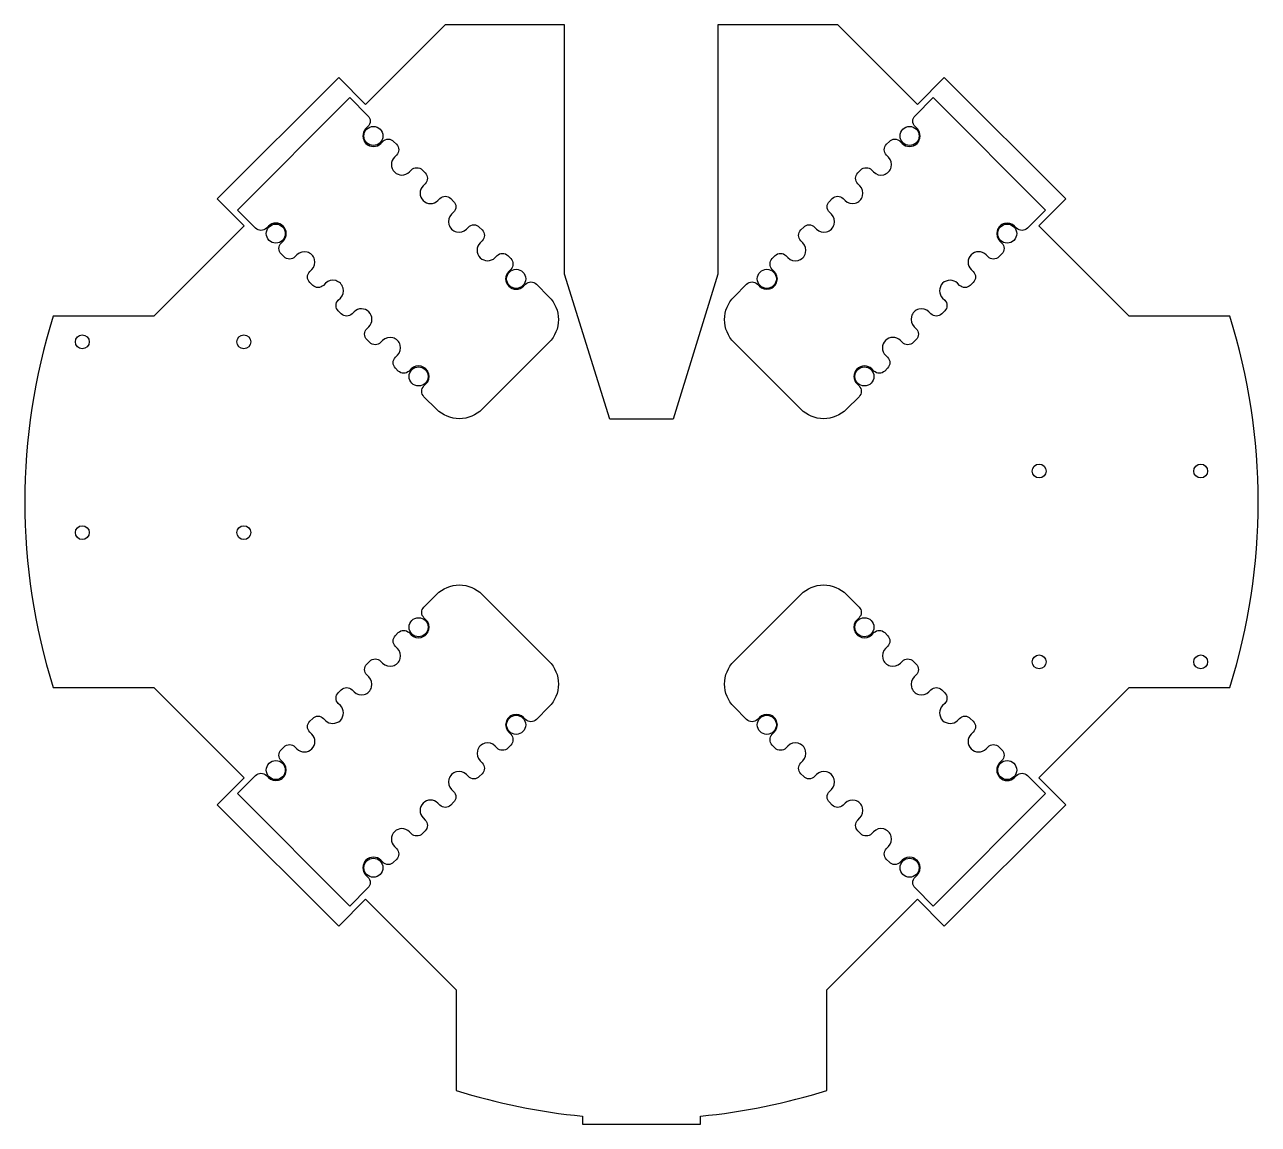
# Model space of a CAD drawing. Header units: millimetres. Extents: x -97 to 97, y -98 to 75.
import ezdxf

# ---------------------------------------------------------------- set-up
doc = ezdxf.new("R2010")
doc.units = ezdxf.units.MM
doc.layers.get('0').update_dxf_attribs({"linetype": 'CONTINUOUS'})

msp = doc.modelspace()

# ---------------------------------------------------------------- linework, layer by layer
for points in [[(-47.62, -66.72), (-43.38, -62.47), (-29.17, -76.69), (-29.17, -92.51, 0.052516), (-9.26, -96.56), (-9.26, -97.84), (9.26, -97.84), (9.26, -96.56, 0.052516), (29.17, -92.51), (29.17, -76.69), (43.38, -62.47), (47.62, -66.72), (66.72, -47.62), (62.47, -43.38), (76.69, -29.17), (92.51, -29.17, 0.153913), (92.51, 29.17), (76.69, 29.17), (62.47, 43.38), (66.72, 47.62), (47.62, 66.72), (43.38, 62.47), (30.85, 75), (12, 75), (12, 35.8), (5, 13), (-5, 13), (-12.1, 35.8), (-12.1, 75), (-30.85, 75), (-43.38, 62.47), (-47.62, 66.72), (-66.72, 47.62), (-62.47, 43.38), (-76.69, 29.17), (-92.51, 29.17, 0.153913), (-92.51, -29.17), (-76.69, -29.17), (-62.47, -43.38), (-66.72, -47.62)], [(-20.56, 36.54), (-20.88, 36.22, 1), (-18.54, 33.89), (-18.23, 34.21, -0.414214), (-16.53, 34.21), (-14.55, 32.23, -0.414214), (-14.55, 25.05), (-25.05, 14.55, -0.414214), (-32.23, 14.55), (-34.21, 16.53, -0.414214), (-34.21, 18.23), (-33.89, 18.54, 1), (-36.22, 20.88), (-36.54, 20.56, -0.414214), (-38.24, 20.56), (-38.7, 21.02, -0.414214), (-38.7, 22.72), (-38.38, 23.03, 1), (-40.71, 25.37), (-41.03, 25.05, -0.414214), (-42.73, 25.05), (-43.19, 25.51, -0.414214), (-43.19, 27.21), (-42.87, 27.52, 1), (-45.2, 29.86), (-45.52, 29.54, -0.414214), (-47.22, 29.54), (-47.68, 30, -0.414214), (-47.68, 31.7), (-47.36, 32.01, 1), (-49.69, 34.35), (-50.01, 34.03, -0.414214), (-51.71, 34.03), (-52.17, 34.49, -0.414214), (-52.17, 36.19), (-51.85, 36.5, 1), (-54.18, 38.84), (-54.5, 38.52, -0.414214), (-56.2, 38.52), (-56.66, 38.98, -0.414214), (-56.66, 40.68), (-56.34, 40.99, 1), (-58.67, 43.33), (-58.99, 43.01, -0.414214), (-60.69, 43.01), (-63.54, 45.87), (-45.87, 63.54), (-43.01, 60.69, -0.414214), (-43.01, 58.99), (-43.33, 58.67, 1), (-40.99, 56.34), (-40.68, 56.66, -0.414214), (-38.98, 56.66), (-38.52, 56.2, -0.414214), (-38.52, 54.5), (-38.84, 54.18, 1), (-36.5, 51.85), (-36.19, 52.17, -0.414214), (-34.49, 52.17), (-34.03, 51.71, -0.414214), (-34.03, 50.01), (-34.35, 49.69, 1), (-32.01, 47.36), (-31.7, 47.68, -0.414214), (-30, 47.68), (-29.54, 47.22, -0.414214), (-29.54, 45.52), (-29.86, 45.2, 1), (-27.52, 42.87), (-27.21, 43.19, -0.414214), (-25.51, 43.19), (-25.05, 42.73, -0.414214), (-25.05, 41.03), (-25.37, 40.71, 1), (-23.03, 38.38), (-22.72, 38.7, -0.414214), (-21.02, 38.7), (-20.56, 38.24, -0.414214)], [(36.54, 20.56), (36.22, 20.88, 1), (33.89, 18.54), (34.21, 18.23, -0.414214), (34.21, 16.53), (32.23, 14.55, -0.414214), (25.05, 14.55), (14.55, 25.05, -0.414214), (14.55, 32.23), (16.53, 34.21, -0.414214), (18.23, 34.21), (18.54, 33.89, 1), (20.88, 36.22), (20.56, 36.54, -0.414214), (20.56, 38.24), (21.02, 38.7, -0.414214), (22.72, 38.7), (23.03, 38.38, 1), (25.37, 40.71), (25.05, 41.03, -0.414214), (25.05, 42.73), (25.51, 43.19, -0.414214), (27.21, 43.19), (27.52, 42.87, 1), (29.86, 45.2), (29.54, 45.52, -0.414214), (29.54, 47.22), (30, 47.68, -0.414214), (31.7, 47.68), (32.01, 47.36, 1), (34.35, 49.69), (34.03, 50.01, -0.414214), (34.03, 51.71), (34.49, 52.17, -0.414214), (36.19, 52.17), (36.5, 51.85, 1), (38.84, 54.18), (38.52, 54.5, -0.414214), (38.52, 56.2), (38.98, 56.66, -0.414214), (40.68, 56.66), (40.99, 56.34, 1), (43.33, 58.67), (43.01, 58.99, -0.414214), (43.01, 60.69), (45.87, 63.54), (63.54, 45.87), (60.69, 43.01, -0.414214), (58.99, 43.01), (58.67, 43.33, 1), (56.34, 40.99), (56.66, 40.68, -0.414214), (56.66, 38.98), (56.2, 38.52, -0.414214), (54.5, 38.52), (54.18, 38.84, 1), (51.85, 36.5), (52.17, 36.19, -0.414214), (52.17, 34.49), (51.71, 34.03, -0.414214), (50.01, 34.03), (49.69, 34.35, 1), (47.36, 32.01), (47.68, 31.7, -0.414214), (47.68, 30), (47.22, 29.54, -0.414214), (45.52, 29.54), (45.2, 29.86, 1), (42.87, 27.52), (43.19, 27.21, -0.414214), (43.19, 25.51), (42.73, 25.05, -0.414214), (41.03, 25.05), (40.71, 25.37, 1), (38.38, 23.03), (38.7, 22.72, -0.414214), (38.7, 21.02), (38.24, 20.56, -0.414214)], [(-36.54, -20.56), (-36.22, -20.88, 1), (-33.89, -18.54), (-34.21, -18.23, -0.414214), (-34.21, -16.53), (-32.23, -14.55, -0.414214), (-25.05, -14.55), (-14.55, -25.05, -0.414214), (-14.55, -32.23), (-16.53, -34.21, -0.414214), (-18.23, -34.21), (-18.54, -33.89, 1), (-20.88, -36.22), (-20.56, -36.54, -0.414214), (-20.56, -38.24), (-21.02, -38.7, -0.414214), (-22.72, -38.7), (-23.03, -38.38, 1), (-25.37, -40.71), (-25.05, -41.03, -0.414214), (-25.05, -42.73), (-25.51, -43.19, -0.414214), (-27.21, -43.19), (-27.52, -42.87, 1), (-29.86, -45.2), (-29.54, -45.52, -0.414214), (-29.54, -47.22), (-30, -47.68, -0.414214), (-31.7, -47.68), (-32.01, -47.36, 1), (-34.35, -49.69), (-34.03, -50.01, -0.414214), (-34.03, -51.71), (-34.49, -52.17, -0.414214), (-36.19, -52.17), (-36.5, -51.85, 1), (-38.84, -54.18), (-38.52, -54.5, -0.414214), (-38.52, -56.2), (-38.98, -56.66, -0.414214), (-40.68, -56.66), (-40.99, -56.34, 1), (-43.33, -58.67), (-43.01, -58.99, -0.414214), (-43.01, -60.69), (-45.87, -63.54), (-63.54, -45.87), (-60.69, -43.01, -0.414214), (-58.99, -43.01), (-58.67, -43.33, 1), (-56.34, -40.99), (-56.66, -40.68, -0.414214), (-56.66, -38.98), (-56.2, -38.52, -0.414214), (-54.5, -38.52), (-54.18, -38.84, 1), (-51.85, -36.5), (-52.17, -36.19, -0.414214), (-52.17, -34.49), (-51.71, -34.03, -0.414214), (-50.01, -34.03), (-49.69, -34.35, 1), (-47.36, -32.01), (-47.68, -31.7, -0.414214), (-47.68, -30), (-47.22, -29.54, -0.414214), (-45.52, -29.54), (-45.2, -29.86, 1), (-42.87, -27.52), (-43.19, -27.21, -0.414214), (-43.19, -25.51), (-42.73, -25.05, -0.414214), (-41.03, -25.05), (-40.71, -25.37, 1), (-38.38, -23.03), (-38.7, -22.72, -0.414214), (-38.7, -21.02), (-38.24, -20.56, -0.414214)], [(20.56, -36.54), (20.88, -36.22, 1), (18.54, -33.89), (18.23, -34.21, -0.414214), (16.53, -34.21), (14.55, -32.23, -0.414214), (14.55, -25.05), (25.05, -14.55, -0.414214), (32.23, -14.55), (34.21, -16.53, -0.414214), (34.21, -18.23), (33.89, -18.54, 1), (36.22, -20.88), (36.54, -20.56, -0.414214), (38.24, -20.56), (38.7, -21.02, -0.414214), (38.7, -22.72), (38.38, -23.03, 1), (40.71, -25.37), (41.03, -25.05, -0.414214), (42.73, -25.05), (43.19, -25.51, -0.414214), (43.19, -27.21), (42.87, -27.52, 1), (45.2, -29.86), (45.52, -29.54, -0.414214), (47.22, -29.54), (47.68, -30, -0.414214), (47.68, -31.7), (47.36, -32.01, 1), (49.69, -34.35), (50.01, -34.03, -0.414214), (51.71, -34.03), (52.17, -34.49, -0.414214), (52.17, -36.19), (51.85, -36.5, 1), (54.18, -38.84), (54.5, -38.52, -0.414214), (56.2, -38.52), (56.66, -38.98, -0.414214), (56.66, -40.68), (56.34, -40.99, 1), (58.67, -43.33), (58.99, -43.01, -0.414214), (60.69, -43.01), (63.54, -45.87), (45.87, -63.54), (43.01, -60.69, -0.414214), (43.01, -58.99), (43.33, -58.67, 1), (40.99, -56.34), (40.68, -56.66, -0.414214), (38.98, -56.66), (38.52, -56.2, -0.414214), (38.52, -54.5), (38.84, -54.18, 1), (36.5, -51.85), (36.19, -52.17, -0.414214), (34.49, -52.17), (34.03, -51.71, -0.414214), (34.03, -50.01), (34.35, -49.69, 1), (32.01, -47.36), (31.7, -47.68, -0.414214), (30, -47.68), (29.54, -47.22, -0.414214), (29.54, -45.52), (29.86, -45.2, 1), (27.52, -42.87), (27.21, -43.19, -0.414214), (25.51, -43.19), (25.05, -42.73, -0.414214), (25.05, -41.03), (25.37, -40.71, 1), (23.03, -38.38), (22.72, -38.7, -0.414214), (21.02, -38.7), (20.56, -38.24, -0.414214)]]:
    msp.add_lwpolyline(points, format="xyb", close=True)
for centre, radius in [((-42.16, 57.51), 1.5), ((42.16, 57.51), 1.5), ((-57.51, 42.16), 1.5), ((57.51, 42.16), 1.5), ((-19.71, 35.05), 1.5), ((19.71, 35.05), 1.5), ((-87.94, 25.16), 1.09), ((-62.54, 25.16), 1.09), ((-35.05, 19.71), 1.5), ((35.05, 19.71), 1.5), ((62.54, 4.84), 1.09), ((87.94, 4.84), 1.09), ((-87.94, -4.84), 1.09), ((-62.54, -4.84), 1.09), ((-35.05, -19.71), 1.5), ((35.05, -19.71), 1.5), ((62.54, -25.16), 1.09), ((87.94, -25.16), 1.09), ((-19.71, -35.05), 1.5), ((19.71, -35.05), 1.5), ((-57.51, -42.16), 1.5), ((57.51, -42.16), 1.5), ((-42.16, -57.51), 1.5), ((42.16, -57.51), 1.5)]:
    msp.add_circle(centre, radius)

doc.saveas('drawing.dxf')
